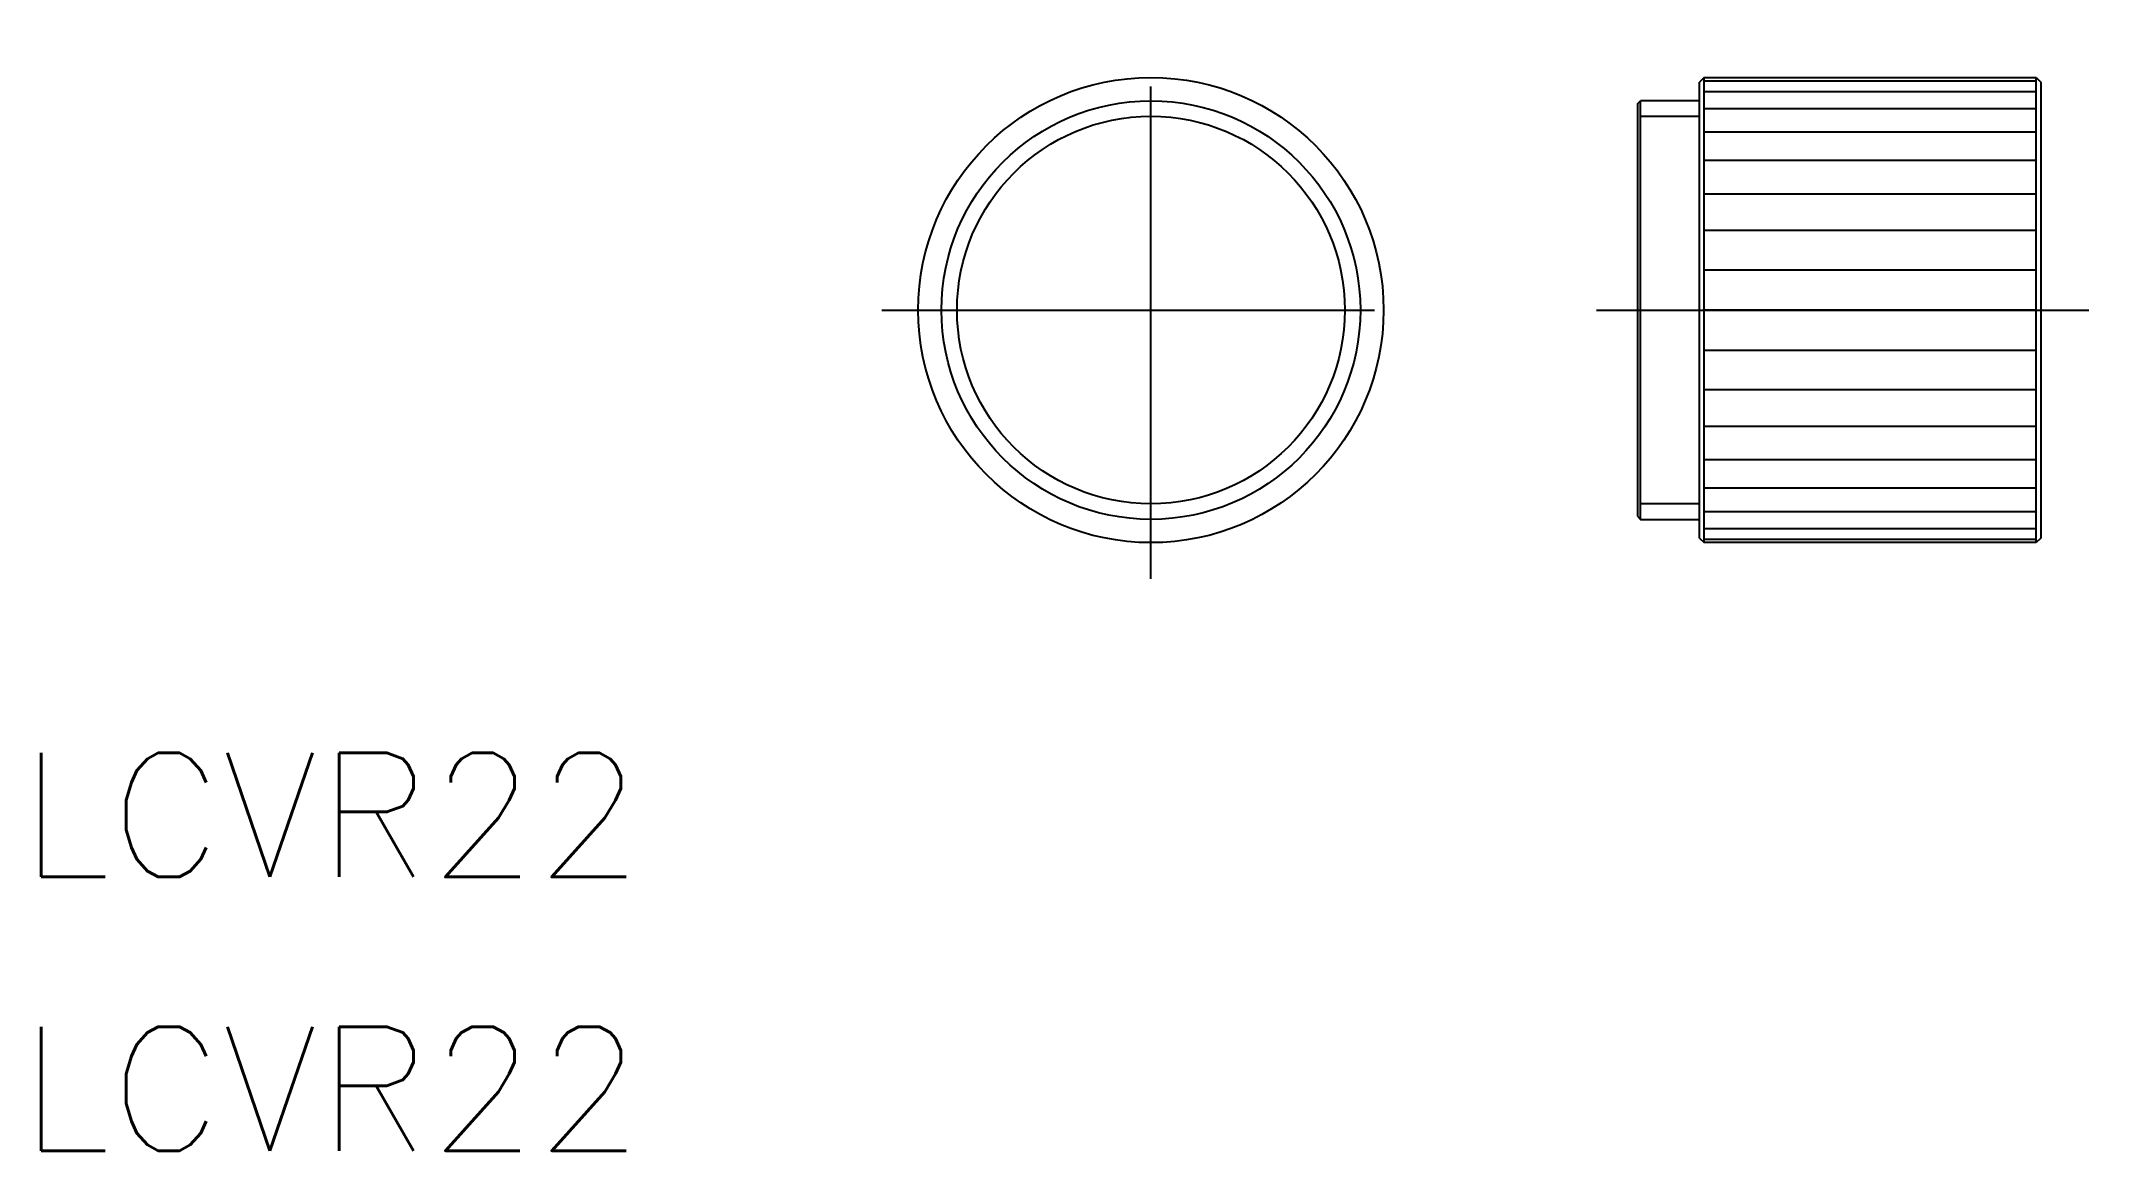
# Model space of a CAD drawing. Extents: x 15 to 148, y 33 to 104.
import ezdxf

# ---------------------------------------------------------------- set-up
doc = ezdxf.new("R2010")
doc.units = 0
doc.linetypes.add('CENTER', pattern=[50.8, 31.75, -6.35, 6.35, -6.35])
doc.layers.get('0').update_dxf_attribs({"linetype": 'CONTINUOUS'})
doc.layers.add('CENTER', color=1, linetype='CENTER')
doc.styles.get("Standard").update_dxf_attribs({"font": 'txt.shx', "bigfont": 'extfont.shx'})

msp = doc.modelspace()

# ---------------------------------------------------------------- linework, layer by layer
at = {"linetype": 'CONTINUOUS'}
for p, q in [((121.9, 101.73), (121.6, 101.43)), ((121.6, 72.03), (121.6, 101.43)), ((121.9, 101.73), (143.3, 101.73)), ((143.3, 101.73), (143.6, 101.43)), ((143.6, 101.43), (143.6, 72.03)), ((117.6, 100.03), (117.8, 100.23)), ((117.6, 100.03), (117.6, 73.43)), ((121.6, 100.23), (117.8, 100.23)), ((117.6, 73.43), (117.8, 73.23)), ((117.8, 73.23), (121.6, 73.23)), ((121.6, 72.03), (121.9, 71.73)), ((143.6, 72.03), (143.3, 71.73)), ((143.3, 71.73), (121.9, 71.73))]:
    msp.add_line(p, q, dxfattribs=at)
at = {"color": 3, "linetype": 'CONTINUOUS'}
for p, q in [((121.9, 71.73), (121.9, 101.73)), ((143.3, 101.5), (121.9, 101.5)), ((143.3, 71.73), (143.3, 101.73)), ((117.8, 73.23), (117.8, 100.23)), ((121.9, 100.83), (143.3, 100.83)), ((143.3, 99.72), (121.9, 99.72)), ((117.8, 99.23), (121.6, 99.23)), ((121.9, 98.22), (143.3, 98.22)), ((143.3, 96.37), (121.9, 96.37)), ((121.9, 94.23), (143.3, 94.23)), ((143.3, 91.86), (121.9, 91.86)), ((121.9, 89.33), (143.3, 89.33)), ((143.3, 86.73), (121.9, 86.73)), ((143.3, 84.13), (121.9, 84.13)), ((121.9, 81.6), (143.3, 81.6)), ((143.3, 79.23), (121.9, 79.23)), ((121.9, 77.09), (143.3, 77.09)), ((143.3, 75.24), (121.9, 75.24)), ((121.6, 74.23), (117.8, 74.23)), ((121.9, 73.74), (143.3, 73.74)), ((143.3, 72.63), (121.9, 72.63)), ((121.9, 71.96), (143.3, 71.96))]:
    msp.add_line(p, q, dxfattribs=at)
for radius in [15, 13.5, 12.5]:
    msp.add_circle((86.24, 86.73), radius)
at = {"layer": 'CENTER', "color": 1, "linetype": 'CENTER'}
for p, q in [((86.24, 69.39), (86.24, 104.07)), ((68.9, 86.73), (103.58, 86.73)), ((114.96, 86.73), (147.6, 86.73))]:
    msp.add_line(p, q, dxfattribs=at)

# ---------------------------------------------------------------- texts
for p in [(13.33, 50.17), (13.33, 32.51)]:
    msp.add_text('LCVR22', height=8).set_placement(p)

doc.saveas('drawing.dxf')
